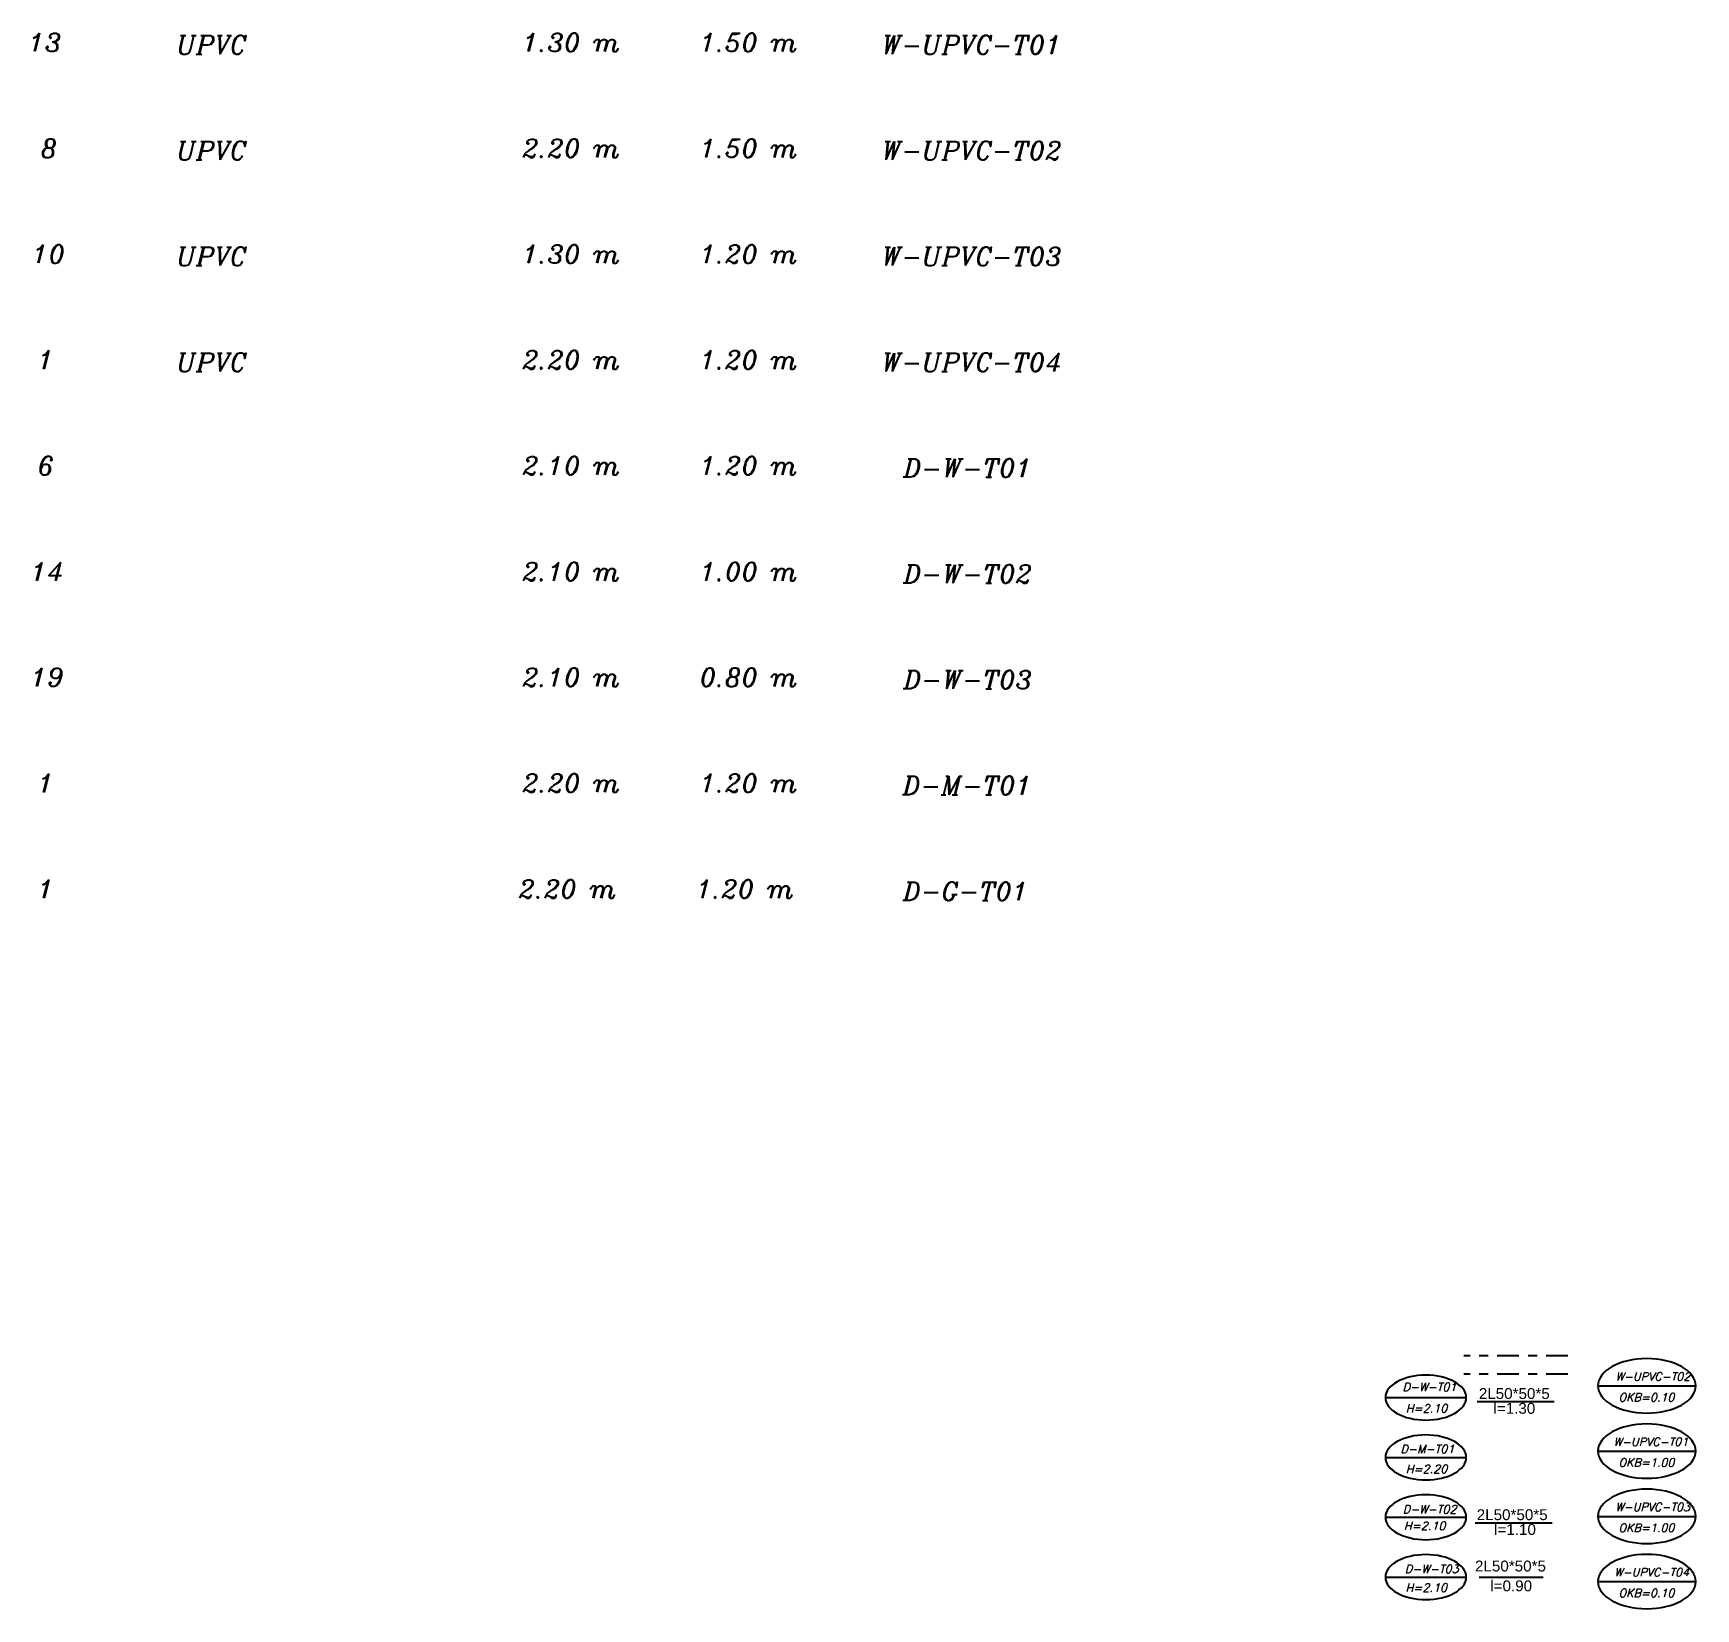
# Model space of a CAD drawing. Header units: millimetres. Extents: x 577 to 2337, y 236 to 943.
# Drawn here: x 961.88 to 980.23, y 585.42 to 602.81 of the extents above; entities that cross this region are included whole.
import ezdxf

# ---------------------------------------------------------------- set-up
doc = ezdxf.new("R2010")
doc.units = ezdxf.units.MM
doc.header["$LTSCALE"] = 0.01
doc.linetypes.add('ACAD_ISO10W100', pattern=[18, 12, -3, 0, -3])
doc.layers.add('12-Nal dargah', color=3, linetype='Continuous')
doc.layers.add('15-Window', color=4, linetype='Continuous')
doc.styles.get("Standard").update_dxf_attribs({"font": 'italic.shx'})
doc.styles.add('text', font='BBadr.ttf', dxfattribs={"height": 0.2})

msp = doc.modelspace()

# ---------------------------------------------------------------- linework, layer by layer
at = {"layer": '12-Nal dargah', "linetype": 'ACAD_ISO10W100', "ltscale": 2}
for p, q in [((978.822, 588.214), (977.672, 588.214)), ((978.822, 588.014), (977.672, 588.014))]:
    msp.add_line(p, q, dxfattribs=at)
at = {"layer": '12-Nal dargah', "lineweight": 25}
for p, q in [((977.819, 587.711), (978.672, 587.711)), ((977.797, 586.374), (978.649, 586.374)), ((977.843, 585.774), (978.548, 585.774))]:
    msp.add_line(p, q, dxfattribs=at)
at = {"layer": '15-Window', "color": 4}
for p, q in [((979.153, 587.884), (980.233, 587.884)), ((976.809, 587.754), (977.7, 587.754)), ((976.809, 587.094), (977.7, 587.094)), ((979.153, 587.164), (980.233, 587.164)), ((976.809, 586.434), (977.7, 586.434)), ((979.153, 586.444), (980.233, 586.444)), ((976.809, 585.774), (977.7, 585.774)), ((979.153, 585.724), (980.233, 585.724))]:
    msp.add_line(p, q, dxfattribs=at)
at = {"layer": '15-Window', "color": 4, "extrusion": (0, 0, -1)}
for centre, major_axis in [((979.693, 587.884), (0.54, 0)), ((977.254, 587.754), (0.446, 0)), ((979.693, 587.164), (0.54, 0)), ((977.254, 587.094), (0.446, 0)), ((977.254, 586.434), (0.446, 0)), ((979.693, 586.444), (0.54, 0)), ((977.254, 585.774), (0.446, 0)), ((979.693, 585.724), (0.54, 0))]:
    msp.add_ellipse(centre, major_axis=major_axis, ratio=0.555556, dxfattribs=at)

# ---------------------------------------------------------------- texts
at = {"layer": '12-Nal dargah', "char_height": 0.12, "width": 1.09423, "style": 'text'}
for s, insert, attachment_point in [('{\\fArial|b0|i0|c0|p34;2L50*50*5}', (978.622, 587.859), 3), ('{\\fArial|b0|i0|c0|p34;l=1.30}', (978.462, 587.574), 9), ('{\\fArial|b0|i0|c0|p34;2L50*50*5}', (978.599, 586.522), 3), ('{\\fArial|b0|i0|c0|p34;l=1.10}', (978.469, 586.237), 9), ('{\\fArial|b0|i0|c0|p34;2L50*50*5}', (978.58, 585.834), 9), ('{\\fArial|b0|i0|c0|p34;l=0.90}', (978.427, 585.737), 3)]:
    msp.add_mtext(s, dxfattribs=dict(at, insert=insert, attachment_point=attachment_point))
at = {"layer": '15-Window', "color": 3, "width": 3.39018, "attachment_point": 3}
for s, insert, char_height in [('13', (962.195, 602.81), 0.2025), ('UPVC', (964.237, 602.783), 0.2025), ('1.30 m', (968.35, 602.81), 0.2025), ('1.50 m', (970.309, 602.81), 0.2025), ('W-UPVC-T01', (973.238, 602.783), 0.2025), ('8', (962.15, 601.642), 0.203), ('UPVC', (964.237, 601.616), 0.2025), ('2.20 m', (968.35, 601.642), 0.2025), ('1.50 m', (970.309, 601.642), 0.2025), ('W-UPVC-T02', (973.238, 601.616), 0.2025), ('10', (962.236, 600.474), 0.2025), ('UPVC', (964.237, 600.448), 0.2025), ('1.30 m', (968.35, 600.474), 0.2025), ('1.20 m', (970.309, 600.474), 0.2025), ('W-UPVC-T03', (973.238, 600.448), 0.2025), ('1', (962.116, 599.307), 0.203), ('UPVC', (964.237, 599.28), 0.2025), ('2.20 m', (968.35, 599.307), 0.2025), ('1.20 m', (970.309, 599.307), 0.2025), ('W-UPVC-T04', (973.238, 599.28), 0.2025), ('6', (962.116, 598.139), 0.203), ('2.10 m', (968.35, 598.139), 0.2025), ('1.20 m', (970.309, 598.139), 0.2025), ('D-W-T01', (972.91, 598.113), 0.2025), ('14', (962.22, 596.971), 0.2025), ('2.10 m', (968.35, 596.971), 0.2025), ('1.00 m', (970.309, 596.971), 0.2025), ('D-W-T02', (972.91, 596.945), 0.2025), ('19', (962.22, 595.804), 0.2025), ('2.10 m', (968.35, 595.804), 0.2025), ('0.80 m', (970.309, 595.804), 0.2025), ('D-W-T03', (972.91, 595.778), 0.2025), ('1', (962.116, 594.636), 0.203), ('2.20 m', (968.35, 594.636), 0.2025), ('1.20 m', (970.309, 594.636), 0.2025), ('D-M-T01', (972.91, 594.61), 0.2025), ('1', (962.116, 593.468), 0.203), ('2.20 m', (968.31, 593.468), 0.2025), ('1.20 m', (970.269, 593.468), 0.2025), ('D-G-T01', (972.871, 593.442), 0.2025)]:
    msp.add_mtext(s, dxfattribs=dict(at, insert=insert, char_height=char_height))
at = {"layer": '15-Window', "color": 4, "attachment_point": 3}
for s, insert, char_height, width in [('W-UPVC-T02', (980.173, 588.032), 0.09, 1.50675), ('D-W-T01', (977.592, 587.916), 0.0908, 1.5193), ('OKB=0.10', (979.998, 587.803), 0.09, 1.50675), ('H=2.10', (977.491, 587.68), 0.0908, 1.5193), ('D-M-T01', (977.569, 587.233), 0.0908, 1.5193), ('W-UPVC-T01', (980.151, 587.312), 0.09, 1.50675), ('OKB=1.00', (979.998, 587.083), 0.09, 1.50675), ('H=2.20', (977.491, 587.012), 0.0908, 1.5193), ('D-W-T02', (977.593, 586.567), 0.0908, 1.5193), ('W-UPVC-T03', (980.17, 586.592), 0.09, 1.50675), ('H=2.10', (977.471, 586.385), 0.0908, 1.5193), ('OKB=1.00', (979.998, 586.363), 0.09, 1.50675), ('D-W-T03', (977.616, 585.909), 0.0908, 1.5193), ('W-UPVC-T04', (980.159, 585.872), 0.09, 1.50675), ('H=2.10', (977.488, 585.702), 0.0908, 1.5193), ('OKB=0.10', (979.998, 585.643), 0.09, 1.50675)]:
    msp.add_mtext(s, dxfattribs=dict(at, insert=insert, char_height=char_height, width=width))

doc.saveas('drawing.dxf')
